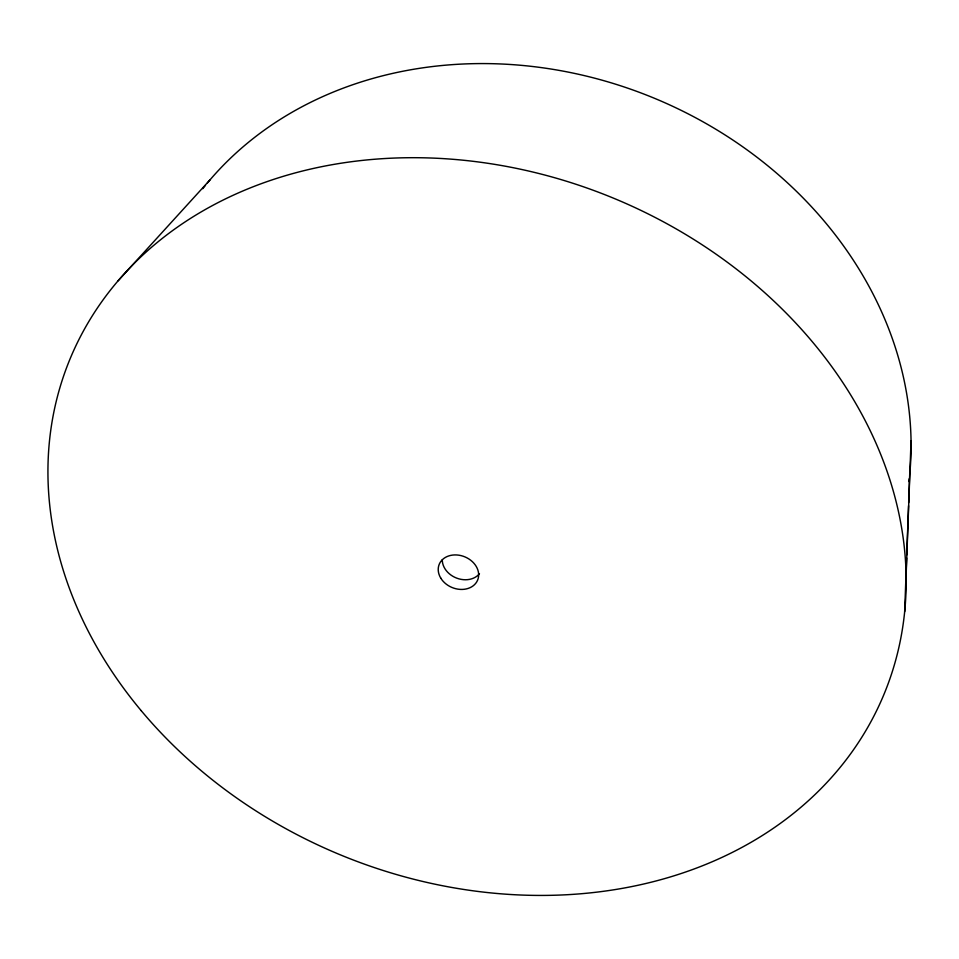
<?xml version="1.0" encoding="UTF-8"?>
<svg xmlns="http://www.w3.org/2000/svg" width="959" height="959" viewBox="0 0 959 959"><rect width="100%" height="100%" fill="white"/><g stroke="black" fill="none" stroke-linecap="round" stroke-linejoin="round"><path stroke-width="1.44" d="M904.661 611.722L906.639 557.982M906.746 554.997L908.557 505.729M908.664 502.732L909.707 474.369A392.998 334.2 22.2 0 0 654.661 98.369A392.998 334.2 22.2 0 0 207.348 183.025M906.111 575.52L911.05 440.625M118.053 280.855L210.165 179.693M202.769 188.683A392.998 334.2 22.2 0 1 205.49 185.279M909.252 478.697A392.998 334.2 22.2 0 1 908.916 481.574M479.464 573.686A20.595 16.543 22.2 0 1 456.772 578.157A20.595 16.543 22.2 0 1 442.291 559.72M141.129 710.583A440.157 355.597 22.2 0 0 876.25 711.398A440.157 355.597 22.2 0 0 413.785 157.696A440.157 355.597 22.2 0 0 141.129 710.583M440.684 577.977A20.762 16.603 22.2 0 0 475.688 583.372A20.762 16.603 22.2 0 0 458.953 555.201A20.762 16.603 22.2 0 0 440.684 577.977"/></g></svg>
